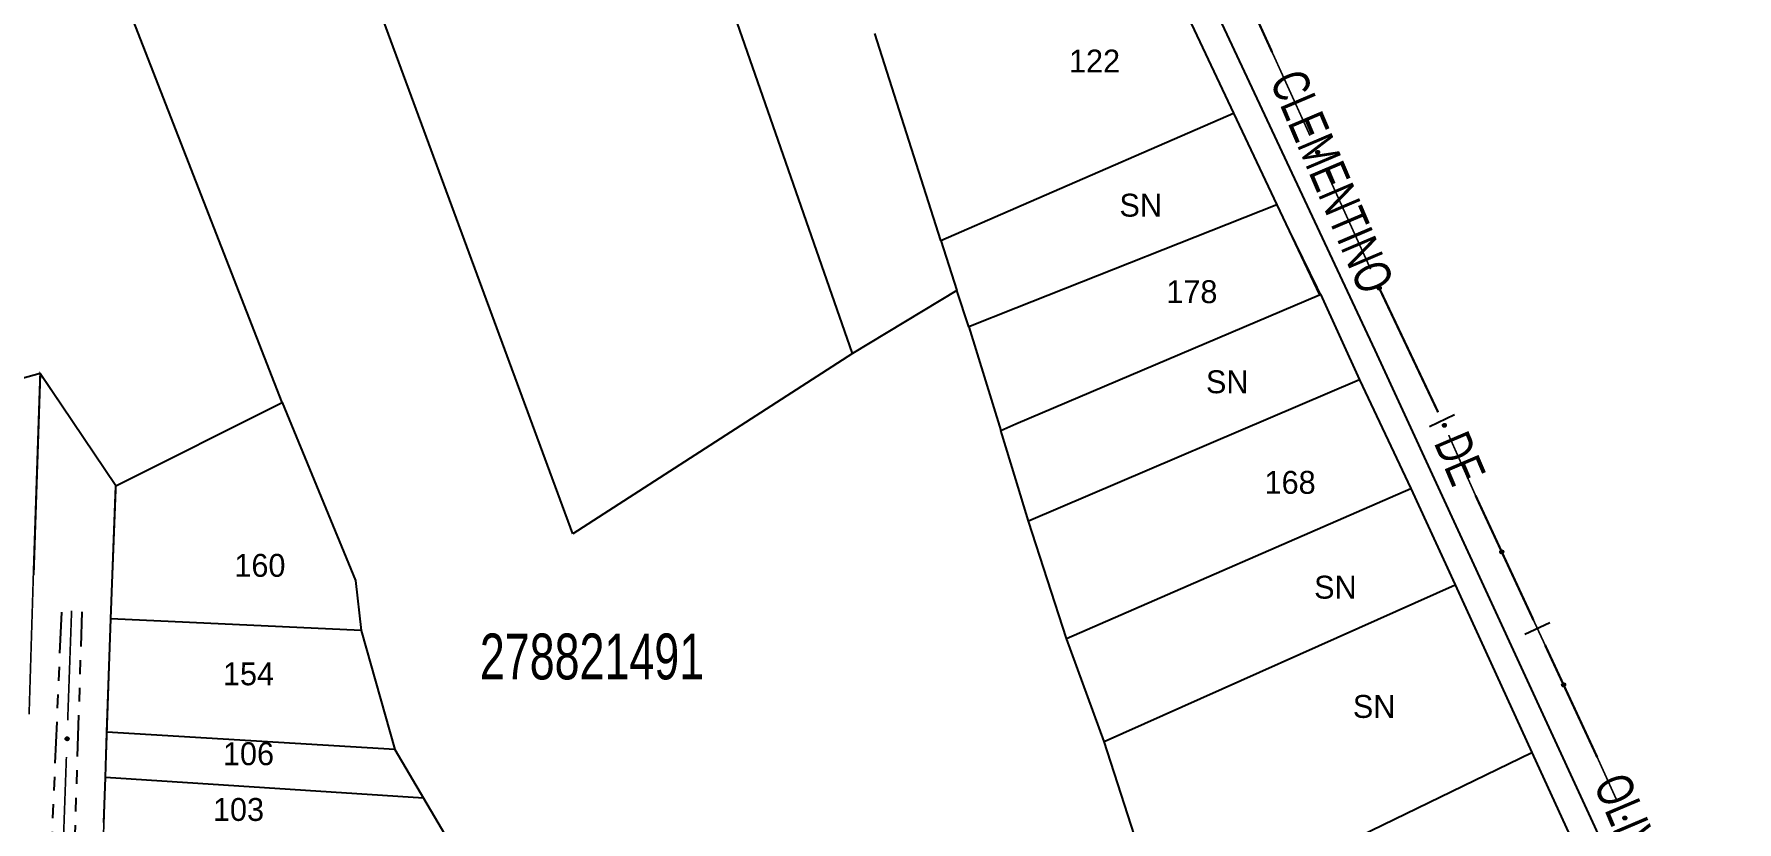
# Model space of a CAD drawing. Extents: x 203555 to 204724, y 4873703 to 4874787.
# Drawn here: x 204530.3 to 204716.1, y 4874535.2 to 4874621.2 of the extents above; entities that cross this region are included whole.
import ezdxf
from ezdxf.enums import TextEntityAlignment as Align

# ---------------------------------------------------------------- set-up
doc = ezdxf.new("R2010")
doc.units = 0
doc.header["$LTSCALE"] = 1.5
doc.header["$MEASUREMENT"] = 0
doc.linetypes.add('TRACO_25', pattern=[8, 3, -1, 1, -1, 1, -1])
for name, color, linetype in [('CD_MALHA_LOTES', 7, 'CONTINUOUS'), ('CD_TXT_QUADRA', 7, 'CONTINUOUS'), ('LM-LIM-SETORES-BAIRROS', 250, 'CONTINUOUS'), ('RU-QUADRA', 210, 'CONTINUOUS'), ('SV-EIXO-RUA-N-PAV', 6, 'CONTINUOUS'), ('SV-EIXO-RUA-PAV', 20, 'CONTINUOUS'), ('SV-RUA-NAO-PAV', 7, 'CONTINUOUS'), ('SV-RUA-PAVIM', 7, 'CONTINUOUS'), ('SV-TXT-RUA-PAV', 7, 'CONTINUOUS'), ('Th_NmrPort', 1, 'CONTINUOUS')]:
    doc.layers.add(name, color=color, linetype=linetype)
doc.styles.add('ARIAL', font='ARIAL.SHX')

msp = doc.modelspace()

# ---------------------------------------------------------------- linework, layer by layer
at = {"layer": 'CD_MALHA_LOTES', "linetype": 'Continuous', "flags": 128}
for points in [[(204619.578952, 4874586.374418), (204574.575236, 4874715.543208)], [(204589.055451, 4874566.680472), (204538.643638, 4874703.389101)], [(204557.352884, 4874581.007519), (204511.818014, 4874697.797048)], [(204650.690312, 4874634.753882), (204661.148135, 4874612.586468)], [(204629.217815, 4874598.673872), (204622.016366, 4874621.296795)], [(204637.403599, 4874602.240561), (204661.148135, 4874612.586468)], [(204661.148135, 4874612.586468), (204665.867433, 4874602.582987)], [(204629.217815, 4874598.673872), (204637.403599, 4874602.240561)], [(204665.867433, 4874602.582987), (204637.403443, 4874591.314404)], [(204665.867433, 4874602.582987), (204670.500956, 4874592.761326)], [(204629.217815, 4874598.673872), (204630.949471, 4874593.23398)], [(204630.949471, 4874593.23398), (204619.578952, 4874586.374418)], [(204632.259267, 4874589.277881), (204630.949471, 4874593.23398)], [(204670.500956, 4874592.761326), (204670.633668, 4874592.817827)], [(204670.633668, 4874592.817827), (204674.87895, 4874583.481305)], [(204637.403443, 4874591.314404), (204632.259267, 4874589.277881)], [(204632.259267, 4874589.277881), (204635.762538, 4874577.971871)], [(204619.578952, 4874586.374418), (204589.055451, 4874566.680472)], [(204530.939584, 4874584.166057), (204494.028504, 4874573.915671)], [(204530.939584, 4874584.166057), (204530.20617, 4874562.178285)], [(204539.222854, 4874571.926968), (204530.939584, 4874584.166057)], [(204674.87895, 4874583.481305), (204638.78671, 4874568.073428)], [(204674.87895, 4874583.481305), (204680.477369, 4874571.614353)], [(204539.222854, 4874571.926968), (204557.352884, 4874581.007519)], [(204557.352884, 4874581.007519), (204565.360731, 4874561.594266)], [(204635.762538, 4874577.971871), (204637.403261, 4874578.670389)], [(204637.403174, 4874572.60189), (204635.762538, 4874577.971871)], [(204538.653353, 4874557.421012), (204539.222854, 4874571.926968)], [(204638.78671, 4874568.073428), (204637.403174, 4874572.60189)], [(204642.910777, 4874555.242999), (204680.477369, 4874571.614353)], [(204680.477369, 4874571.614353), (204685.311656, 4874561.101478)], [(204642.910777, 4874555.242999), (204638.78671, 4874568.073428)], [(204565.360731, 4874561.594266), (204565.967181, 4874556.127317)], [(204647.034843, 4874544.016374), (204685.311656, 4874561.101478)], [(204685.311656, 4874561.101478), (204693.673984, 4874542.825041)], [(204538.235279, 4874545.025888), (204538.653353, 4874557.421012)], [(204565.967181, 4874556.127317), (204538.653353, 4874557.421012)], [(204565.967181, 4874556.127317), (204569.630068, 4874543.131739)], [(204647.034843, 4874544.016374), (204642.910777, 4874555.242999)], [(204538.068953, 4874540.094617), (204538.235279, 4874545.025888)], [(204569.630068, 4874543.131739), (204538.235279, 4874545.025888)], [(204653.679173, 4874523.396041), (204647.034843, 4874544.016374)], [(204569.630068, 4874543.131739), (204572.769175, 4874537.829598)], [(204653.679173, 4874523.396041), (204693.673984, 4874542.825041)], [(204693.673984, 4874542.825041), (204697.847877, 4874533.683171)], [(204537.902626, 4874535.163346), (204538.068953, 4874540.094617)], [(204572.769175, 4874537.829598), (204538.068953, 4874540.094617)], [(204572.769175, 4874537.829598), (204575.908282, 4874532.527457)]]:
    msp.add_lwpolyline(points, dxfattribs=at)
at = {"layer": 'CD_MALHA_LOTES', "linetype": 'Continuous'}
msp.add_lwpolyline([(204637.403261, 4874578.670389), (204670.500956, 4874592.761326)], dxfattribs=at)
at = {"layer": 'LM-LIM-SETORES-BAIRROS', "const_width": 0.25}
for points in [[(204659.123655, 4874632.886814), (204665.349989, 4874619.240102)], [(204677.029648, 4874593.50119), (204683.456949, 4874579.947969)], [(204687.533885, 4874570.870739), (204693.857035, 4874557.268615)], [(204695.121664, 4874554.54819), (204700.601727, 4874542.759683)], [(204700.601727, 4874542.759683), (204700.818654, 4874542.293038)]]:
    msp.add_lwpolyline(points, dxfattribs=at)
at = {"layer": 'LM-LIM-SETORES-BAIRROS'}
for points in [[(204682.530113, 4874578.401691), (204685.240758, 4874579.687151)], [(204692.918365, 4874555.729492), (204695.63879, 4874556.994122)]]:
    msp.add_lwpolyline(points, dxfattribs=at)
at = {"layer": 'RU-QUADRA', "linetype": 'Continuous', "const_width": 0.18, "flags": 128}
for points in [[(204697.89833, 4874533.706208), (204693.673984, 4874542.825041), (204685.311656, 4874561.101478), (204680.477369, 4874571.614353), (204674.87895, 4874583.481305), (204670.633668, 4874592.817827), (204665.985368, 4874602.333002), (204661.128362, 4874612.628381), (204650.690312, 4874634.753882)], [(204529.743436, 4874546.995926), (204530.20617, 4874562.178285), (204530.939584, 4874584.166057), (204539.222854, 4874571.926968), (204538.653353, 4874557.421012), (204538.235279, 4874545.025888), (204538.068953, 4874540.094617), (204537.902626, 4874535.163346), (204537.66308, 4874528.061222)]]:
    msp.add_lwpolyline(points, dxfattribs=at)
at = {"layer": 'SV-EIXO-RUA-N-PAV', "const_width": 0.18}
for points in [[(204534.38038, 4874558.309202), (204533.953604, 4874546.316793)], [(204533.811345, 4874542.319324), (204533.491263, 4874533.325017)]]:
    msp.add_lwpolyline(points, dxfattribs=at)
at = {"layer": 'SV-EIXO-RUA-N-PAV'}
msp.add_lwpolyline([(204533.997595, 4874544.457733), (204534.03143, 4874544.422417), (204534.053289, 4874544.385146), (204534.062572, 4874544.348813), (204534.062404, 4874544.314567), (204534.058286, 4874544.279552), (204534.046346, 4874544.245165), (204534.024639, 4874544.209934), (204533.989451, 4874544.175744), (204533.949799, 4874544.155862), (204533.914665, 4874544.144854), (204533.878946, 4874544.142974), (204533.844997, 4874544.147544), (204533.809687, 4874544.161128), (204533.7742, 4874544.183474), (204533.740677, 4874544.21969), (204533.719498, 4874544.256376), (204533.711441, 4874544.291755), (204533.709778, 4874544.327677), (204533.71441, 4874544.363375), (204533.726326, 4874544.397062), (204533.748889, 4874544.432752), (204533.785072, 4874544.465366), (204533.821421, 4874544.486907), (204533.856678, 4874544.495459), (204533.89208, 4874544.4963), (204533.92725, 4874544.492597), (204533.962317, 4874544.482033), (204533.997595, 4874544.457733)], close=True, dxfattribs=at)
for points in [[(204533.71441, 4874544.363375), (204533.719498, 4874544.256376)], [(204533.720849, 4874544.375859), (204533.729826, 4874544.244462)], [(204533.726326, 4874544.397062), (204533.740677, 4874544.21969)], [(204533.739789, 4874544.409319), (204533.75725, 4874544.209351)], [(204533.748889, 4874544.432752), (204533.7742, 4874544.183474)], [(204533.768373, 4874544.445167), (204533.791541, 4874544.175362)], [(204533.785072, 4874544.465366), (204533.809687, 4874544.161128)], [(204533.802168, 4874544.474003), (204533.826462, 4874544.1591)], [(204533.821421, 4874544.486907), (204533.844997, 4874544.147544)], [(204533.838157, 4874544.487742), (204533.861577, 4874544.148293)], [(204533.856678, 4874544.495459), (204533.878946, 4874544.142974)], [(204533.873855, 4874544.493298), (204533.894257, 4874544.145764)], [(204533.89208, 4874544.4963), (204533.914665, 4874544.144854)], [(204533.910625, 4874544.490624), (204533.934191, 4874544.155266)], [(204533.92725, 4874544.492597), (204533.949799, 4874544.155862)], [(204533.944474, 4874544.482593), (204533.970228, 4874544.170368)], [(204533.962317, 4874544.482033), (204533.989451, 4874544.175744)], [(204533.978129, 4874544.469107), (204534.00529, 4874544.196428)], [(204533.997595, 4874544.457733), (204534.024639, 4874544.209934)], [(204534.015244, 4874544.437747), (204534.035335, 4874544.234955)], [(204534.03143, 4874544.422417), (204534.046346, 4874544.245165)], [(204534.043982, 4874544.401225), (204534.051645, 4874544.27124)], [(204534.053289, 4874544.385146), (204534.058286, 4874544.279552)]]:
    msp.add_lwpolyline(points, dxfattribs=at)
at = {"layer": 'SV-EIXO-RUA-PAV', "const_width": 0.18}
for points in [[(204664.521881, 4874621.053955), (204665.351991, 4874619.234362)], [(204665.351991, 4874619.234362), (204665.623559, 4874618.639088)], [(204665.623559, 4874618.639088), (204669.485163, 4874610.128493)], [(204671.137945, 4874606.485923), (204676.096292, 4874595.558215)], [(204677.775698, 4874591.927998), (204682.917538, 4874581.085421)], [(204684.605614, 4874577.459347), (204687.448584, 4874571.062667)], [(204687.448584, 4874571.062667), (204687.533885, 4874570.870739)], [(204687.533885, 4874570.870739), (204689.553065, 4874566.527154)], [(204691.239238, 4874562.899921), (204696.297758, 4874552.018222)], [(204697.983931, 4874548.390989), (204700.513191, 4874542.950139)], [(204700.513191, 4874542.950139), (204700.818654, 4874542.293038)], [(204700.818654, 4874542.293038), (204702.995705, 4874537.487836)]]:
    msp.add_lwpolyline(points, dxfattribs=at)
at = {"layer": 'SV-EIXO-RUA-PAV'}
for points in [[(204670.35243, 4874608.483534), (204670.398452, 4874608.466981), (204670.434621, 4874608.443344), (204670.459113, 4874608.414946), (204670.474213, 4874608.384209), (204670.486119, 4874608.351023), (204670.490741, 4874608.314917), (204670.486995, 4874608.273706), (204670.470714, 4874608.227423), (204670.444064, 4874608.191963), (204670.417508, 4874608.166461), (204670.386364, 4874608.148871), (204670.353932, 4874608.137845), (204670.316267, 4874608.134284), (204670.274542, 4874608.138489), (204670.228398, 4874608.155986), (204670.193098, 4874608.179403), (204670.17013, 4874608.207492), (204670.152643, 4874608.238915), (204670.140894, 4874608.27294), (204670.136561, 4874608.30841), (204670.140871, 4874608.350413), (204670.158744, 4874608.395728), (204670.181697, 4874608.431202), (204670.209457, 4874608.454559), (204670.24078, 4874608.471078), (204670.27392, 4874608.483424), (204670.310022, 4874608.489582), (204670.35243, 4874608.483534)], [(204677.067546, 4874593.67818), (204677.11384, 4874593.662405), (204677.150403, 4874593.639381), (204677.17537, 4874593.6114), (204677.190986, 4874593.580922), (204677.20345, 4874593.547941), (204677.20868, 4874593.511918), (204677.205628, 4874593.47065), (204677.19013, 4874593.424099), (204677.164082, 4874593.388195), (204677.13796, 4874593.36225), (204677.107116, 4874593.344136), (204677.074874, 4874593.332565), (204677.037275, 4874593.32837), (204676.995484, 4874593.331871), (204676.949053, 4874593.348588), (204676.913363, 4874593.371406), (204676.889924, 4874593.399104), (204676.871911, 4874593.430228), (204676.85959, 4874593.464051), (204676.85466, 4874593.499442), (204676.85826, 4874593.541512), (204676.875367, 4874593.587122), (204676.897719, 4874593.622978), (204676.925081, 4874593.646799), (204676.956122, 4874593.663844), (204676.989049, 4874593.676747), (204677.025042, 4874593.683512), (204677.067546, 4874593.67818)], [(204684.177694, 4874578.693211), (204684.223586, 4874578.676302), (204684.259571, 4874578.652386), (204684.283843, 4874578.6238), (204684.298705, 4874578.592946), (204684.310354, 4874578.559669), (204684.314696, 4874578.523528), (204684.310631, 4874578.482348), (204684.293992, 4874578.436192), (204684.26707, 4874578.400939), (204684.240317, 4874578.375644), (204684.209037, 4874578.358295), (204684.176521, 4874578.34752), (204684.13883, 4874578.344251), (204684.097138, 4874578.348778), (204684.051132, 4874578.366632), (204684.016014, 4874578.390321), (204683.993263, 4874578.418587), (204683.976021, 4874578.450144), (204683.964535, 4874578.48426), (204683.960477, 4874578.519761), (204683.965111, 4874578.561731), (204683.983334, 4874578.606905), (204684.006561, 4874578.642201), (204684.0345, 4874578.665343), (204684.065951, 4874578.681619), (204684.099185, 4874578.693708), (204684.135333, 4874578.699586), (204684.177694, 4874578.693211)], [(204690.435406, 4874564.890232), (204690.481578, 4874564.874103), (204690.517962, 4874564.850799), (204690.542714, 4874564.822627), (204690.558096, 4874564.79203), (204690.570307, 4874564.758955), (204690.57526, 4874564.722892), (204690.571892, 4874564.681649), (204690.556037, 4874564.635218), (204690.529714, 4874564.599515), (204690.503394, 4874564.573771), (204690.472412, 4874564.555895), (204690.440083, 4874564.544571), (204690.402453, 4874564.540664), (204690.36069, 4874564.544486), (204690.314388, 4874564.561558), (204690.278875, 4874564.58465), (204690.255649, 4874564.612527), (204690.237875, 4874564.643788), (204690.225813, 4874564.677704), (204690.221155, 4874564.713132), (204690.225078, 4874564.755174), (204690.242534, 4874564.80065), (204690.265161, 4874564.836334), (204690.292705, 4874564.859945), (204690.323875, 4874564.876751), (204690.3569, 4874564.889401), (204690.392944, 4874564.89589), (204690.435406, 4874564.890232)], [(204697.180099, 4874550.3813), (204697.226271, 4874550.36517), (204697.262655, 4874550.341866), (204697.287407, 4874550.313695), (204697.302789, 4874550.283098), (204697.314999, 4874550.250022), (204697.319953, 4874550.21396), (204697.316585, 4874550.172717), (204697.30073, 4874550.126286), (204697.274407, 4874550.090583), (204697.248087, 4874550.064838), (204697.217105, 4874550.046962), (204697.184776, 4874550.035639), (204697.147146, 4874550.031732), (204697.105383, 4874550.035553), (204697.059081, 4874550.052626), (204697.023567, 4874550.075717), (204697.000342, 4874550.103595), (204696.982567, 4874550.134855), (204696.970506, 4874550.168772), (204696.965848, 4874550.2042), (204696.969771, 4874550.246241), (204696.987227, 4874550.291718), (204697.009854, 4874550.327401), (204697.037397, 4874550.351013), (204697.068568, 4874550.367819), (204697.101593, 4874550.380469), (204697.137637, 4874550.386958), (204697.180099, 4874550.3813)], [(204703.862044, 4874535.842389), (204703.908057, 4874535.82581), (204703.944213, 4874535.802152), (204703.968689, 4874535.773741), (204703.983771, 4874535.742995), (204703.995659, 4874535.709802), (204704.000261, 4874535.673693), (204703.996491, 4874535.632485), (204703.980184, 4874535.586211), (204703.953514, 4874535.550766), (204703.926944, 4874535.525279), (204703.89579, 4874535.507706), (204703.863351, 4874535.496699), (204703.825685, 4874535.493159), (204703.783961, 4874535.497387), (204703.737828, 4874535.514911), (204703.702541, 4874535.538347), (204703.679588, 4874535.566449), (204703.66212, 4874535.597882), (204703.65039, 4874535.631914), (204703.646077, 4874535.667386), (204703.65041, 4874535.709387), (204703.668309, 4874535.754692), (204703.691282, 4874535.790153), (204703.719055, 4874535.813494), (204703.750388, 4874535.829996), (204703.783534, 4874535.842323), (204703.81964, 4874535.84846), (204703.862044, 4874535.842389)]]:
    msp.add_lwpolyline(points, close=True, dxfattribs=at)
for points in [[(204670.136561, 4874608.30841), (204670.228398, 4874608.155986)], [(204670.140871, 4874608.350413), (204670.274542, 4874608.138489)], [(204670.140894, 4874608.27294), (204670.193098, 4874608.179403)], [(204670.1411, 4874608.286985), (204670.207652, 4874608.173335)], [(204670.143158, 4874608.32538), (204670.247842, 4874608.15411)], [(204670.152787, 4874608.370206), (204670.293681, 4874608.138947)], [(204670.158744, 4874608.395728), (204670.316267, 4874608.134284)], [(204670.170205, 4874608.411075), (204670.33219, 4874608.139938)], [(204670.181697, 4874608.431202), (204670.353932, 4874608.137845)], [(204670.196311, 4874608.439402), (204670.368444, 4874608.145899)], [(204670.209457, 4874608.454559), (204670.386364, 4874608.148871)], [(204670.225799, 4874608.460275), (204670.39883, 4874608.158188)], [(204670.24078, 4874608.471078), (204670.417508, 4874608.166461)], [(204670.259913, 4874608.474255), (204670.430355, 4874608.184479)], [(204670.27392, 4874608.483424), (204670.444064, 4874608.191963)], [(204670.293797, 4874608.482137), (204670.455896, 4874608.214049)], [(204670.310022, 4874608.489582), (204670.470714, 4874608.227423)], [(204670.329936, 4874608.485049), (204670.475685, 4874608.252997)], [(204670.35243, 4874608.483534), (204670.486995, 4874608.273706)], [(204670.377132, 4874608.473499), (204670.485429, 4874608.300872)], [(204670.398452, 4874608.466981), (204670.490741, 4874608.314917)], [(204670.419128, 4874608.453596), (204670.483874, 4874608.340624)], [(204670.434621, 4874608.443344), (204670.486119, 4874608.351023)], [(204676.85466, 4874593.499442), (204676.949053, 4874593.348588)], [(204676.85826, 4874593.541512), (204676.995484, 4874593.331871)], [(204676.859559, 4874593.478097), (204676.928017, 4874593.365584)], [(204676.85959, 4874593.464051), (204676.913363, 4874593.371406)], [(204676.860969, 4874593.516521), (204676.968525, 4874593.34704)], [(204676.869841, 4874593.561503), (204677.014613, 4874593.332652)], [(204676.875367, 4874593.587122), (204677.037275, 4874593.32837)], [(204676.886568, 4874593.602659), (204677.0531, 4874593.334291)], [(204676.897719, 4874593.622978), (204677.074874, 4874593.332565)], [(204676.912192, 4874593.631423), (204677.089249, 4874593.340863)], [(204676.925081, 4874593.646799), (204677.107116, 4874593.344136)], [(204676.941325, 4874593.652789), (204677.119423, 4874593.353662)], [(204676.956122, 4874593.663844), (204677.13796, 4874593.36225)], [(204676.975198, 4874593.667343), (204677.1505, 4874593.380481)], [(204676.989049, 4874593.676747), (204677.164082, 4874593.388195)], [(204677.008944, 4874593.675795), (204677.17554, 4874593.410478)], [(204677.025042, 4874593.683512), (204677.19013, 4874593.424099)], [(204677.045029, 4874593.679316), (204677.194669, 4874593.449753)], [(204677.067546, 4874593.67818), (204677.205628, 4874593.47065)], [(204677.092414, 4874593.668563), (204677.203604, 4874593.497786)], [(204677.11384, 4874593.662405), (204677.20868, 4874593.511918)], [(204677.134739, 4874593.64937), (204677.20138, 4874593.537506)], [(204677.150403, 4874593.639381), (204677.20345, 4874593.547941)], [(204683.960477, 4874578.519761), (204684.051132, 4874578.366632)], [(204683.964535, 4874578.48426), (204684.016014, 4874578.390321)], [(204683.964849, 4874578.498303), (204684.03052, 4874578.384141)], [(204683.965111, 4874578.561731), (204684.097138, 4874578.348778)], [(204683.967204, 4874578.53668), (204684.07056, 4874578.364606)], [(204683.97718, 4874578.581431), (204684.11628, 4874578.349088)], [(204683.983334, 4874578.606905), (204684.13883, 4874578.344251)], [(204683.994914, 4874578.622163), (204684.154796, 4874578.349781)], [(204684.006561, 4874578.642201), (204684.176521, 4874578.34752)], [(204684.021237, 4874578.650288), (204684.191095, 4874578.355462)], [(204684.0345, 4874578.665343), (204684.209037, 4874578.358295)], [(204684.050886, 4874578.670931), (204684.221575, 4874578.367515)], [(204684.065951, 4874578.681619), (204684.240317, 4874578.375644)], [(204684.085107, 4874578.684647), (204684.253302, 4874578.393562)], [(204684.099185, 4874578.693708), (204684.26707, 4874578.400939)], [(204684.119051, 4874578.692268), (204684.279072, 4874578.422934)], [(204684.135333, 4874578.699586), (204684.293992, 4874578.436192)], [(204684.155212, 4874578.6949), (204684.299161, 4874578.461727)], [(204684.177694, 4874578.693211), (204684.310631, 4874578.482348)], [(204684.202317, 4874578.682985), (204684.309275, 4874578.509525)], [(204684.223586, 4874578.676302), (204684.314696, 4874578.523528)], [(204684.244158, 4874578.662757), (204684.308028, 4874578.549288)], [(204684.259571, 4874578.652386), (204684.310354, 4874578.559669)], [(204690.221155, 4874564.713132), (204690.314388, 4874564.561558)], [(204690.225078, 4874564.755174), (204690.36069, 4874564.544486)], [(204690.225813, 4874564.677704), (204690.278875, 4874564.58465)], [(204690.22589, 4874564.69175), (204690.293483, 4874564.578716)], [(204690.227595, 4874564.730162), (204690.333848, 4874564.559861)], [(204690.236812, 4874564.775075), (204690.379824, 4874564.54512)], [(204690.242534, 4874564.80065), (204690.402453, 4874564.540664)], [(204690.253854, 4874564.816102), (204690.418323, 4874564.546464)], [(204690.265161, 4874564.836334), (204690.440083, 4874564.544571)], [(204690.279698, 4874564.844668), (204690.454521, 4874564.552758)], [(204690.292705, 4874564.859945), (204690.472412, 4874564.555895)], [(204690.308994, 4874564.86581), (204690.484792, 4874564.565326)], [(204690.323875, 4874564.876751), (204690.503394, 4874564.573771)], [(204690.342978, 4874564.880103), (204690.516074, 4874564.591906)], [(204690.3569, 4874564.889401), (204690.529714, 4874564.599515)], [(204690.376788, 4874564.888297), (204690.541343, 4874564.621709)], [(204690.392944, 4874564.89589), (204690.556037, 4874564.635218)], [(204690.412898, 4874564.891541), (204690.560773, 4874564.660837)], [(204690.435406, 4874564.890232), (204690.571892, 4874564.681649)], [(204690.460199, 4874564.880424), (204690.570077, 4874564.708799)], [(204690.481578, 4874564.874103), (204690.57526, 4874564.722892)], [(204690.502376, 4874564.860908), (204690.568157, 4874564.748535)], [(204690.517962, 4874564.850799), (204690.570307, 4874564.758955)], [(204696.965848, 4874550.2042), (204697.059081, 4874550.052626)], [(204696.969771, 4874550.246241), (204697.105383, 4874550.035553)], [(204696.970506, 4874550.168772), (204697.023567, 4874550.075717)], [(204696.970583, 4874550.182818), (204697.038176, 4874550.069784)], [(204696.972288, 4874550.22123), (204697.078541, 4874550.050929)], [(204696.981505, 4874550.266143), (204697.124517, 4874550.036188)], [(204696.987227, 4874550.291718), (204697.147146, 4874550.031732)], [(204696.998547, 4874550.307169), (204697.163016, 4874550.037532)], [(204697.009854, 4874550.327401), (204697.184776, 4874550.035639)], [(204697.024391, 4874550.335736), (204697.199213, 4874550.043826)], [(204697.037397, 4874550.351013), (204697.217105, 4874550.046962)], [(204697.053686, 4874550.356878), (204697.229485, 4874550.056393)], [(204697.068568, 4874550.367819), (204697.248087, 4874550.064838)], [(204697.08767, 4874550.371171), (204697.260767, 4874550.082973)], [(204697.101593, 4874550.380469), (204697.274407, 4874550.090583)], [(204697.12148, 4874550.379364), (204697.286036, 4874550.112777)], [(204697.137637, 4874550.386958), (204697.30073, 4874550.126286)], [(204697.157591, 4874550.382608), (204697.305466, 4874550.151904)], [(204697.180099, 4874550.3813), (204697.316585, 4874550.172717)], [(204697.204892, 4874550.371492), (204697.314769, 4874550.199867)], [(204697.226271, 4874550.36517), (204697.319953, 4874550.21396)], [(204697.247069, 4874550.351975), (204697.31285, 4874550.239603)], [(204697.262655, 4874550.341866), (204697.314999, 4874550.250022)], [(204703.646077, 4874535.667386), (204703.737828, 4874535.514911)], [(204703.65039, 4874535.631914), (204703.702541, 4874535.538347)], [(204703.65041, 4874535.709387), (204703.783961, 4874535.497387)], [(204703.650603, 4874535.645959), (204703.717091, 4874535.532271)], [(204703.652683, 4874535.684352), (204703.75727, 4874535.513024)], [(204703.662337, 4874535.729173), (204703.803101, 4874535.497835)], [(204703.668309, 4874535.754692), (204703.825685, 4874535.493159)], [(204703.679779, 4874535.770032), (204703.841611, 4874535.498804)], [(204703.691282, 4874535.790153), (204703.863351, 4874535.496699)], [(204703.7059, 4874535.798345), (204703.877868, 4874535.504744)], [(204703.719055, 4874535.813494), (204703.89579, 4874535.507706)], [(204703.7354, 4874535.819201), (204703.908261, 4874535.517016)], [(204703.750388, 4874535.829996), (204703.926944, 4874535.525279)], [(204703.769522, 4874535.833162), (204703.9398, 4874535.54329)], [(204703.783534, 4874535.842323), (204703.953514, 4874535.550766)], [(204703.80341, 4874535.841025), (204703.965359, 4874535.572846)], [(204703.81964, 4874535.84846), (204703.980184, 4874535.586211)], [(204703.839551, 4874535.843917), (204703.985169, 4874535.611782)], [(204703.862044, 4874535.842389), (204703.996491, 4874535.632485)], [(204703.886741, 4874535.83234), (204703.99494, 4874535.659652)], [(204703.908057, 4874535.82581), (204704.000261, 4874535.673693)], [(204703.928726, 4874535.812413), (204703.993408, 4874535.699404)], [(204703.944213, 4874535.802152), (204703.995659, 4874535.709802)]]:
    msp.add_lwpolyline(points, dxfattribs=at)
at = {"layer": 'SV-RUA-NAO-PAV', "linetype": 'TRACO_25'}
for points in [[(204533.268382, 4874558.147799, 3.804715), (204530.056171, 4874482.627154, 5.959681), (204529.024417, 4874452.122737, 6.87616)], [(204532.10463, 4874452.122698, 6.306457), (204532.743788, 4874470.420969, 6.306457), (204535.535382, 4874558.1767, 3.804715)]]:
    msp.add_polyline3d(points, dxfattribs=at)
at = {"layer": 'SV-RUA-PAVIM', "linetype": 'Continuous'}
msp.add_polyline3d([(204637.404576, 4874670.313995, 4.324879), (204676.552833, 4874586.716631, 5.167049), (204714.954792, 4874503.428669, 7.198166), (204716.055105, 4874499.693566, 7.222936), (204715.709053, 4874495.840751, 7.247706), (204702.726511, 4874467.807286, 7.79264), (204695.268576, 4874452.120432, 9.080665)], dxfattribs=at)

# ---------------------------------------------------------------- texts
at = {"layer": 'CD_TXT_QUADRA', "style": 'ARIAL', "width": 0.7}
msp.add_text('278821491', height=5, dxfattribs=at).set_placement((204578.915703, 4874550.797735))
at = {"layer": 'SV-TXT-RUA-PAV', "style": 'ARIAL', "width": 0.7}
for s, p in [('CLEMENTINO', (204665.045623, 4874616.153811)), ('DE', (204682.949247, 4874576.628118)), ('OLIVEIRA', (204700.370851, 4874539.374808))]:
    msp.add_text(s, height=4, rotation=293, dxfattribs=at).set_placement(p)
at = {"layer": 'Th_NmrPort', "color": 1}
for s, p in [('122', (204643.184553, 4874618.274312)), ('SN', (204648.690089, 4874602.54421)), ('178', (204653.802372, 4874593.106148)), ('SN', (204658.12815, 4874583.274834)), ('168', (204664.520426, 4874572.300245)), ('160', (204552.132035, 4874563.24127)), ('SN', (204669.925727, 4874560.859438)), ('154', (204550.886294, 4874551.40673)), ('SN', (204674.151272, 4874547.845621)), ('106', (204550.886294, 4874542.686543)), ('103', (204549.79707, 4874536.60387))]:
    msp.add_text(s, height=2.5, dxfattribs=at).set_placement(p, align=Align.MIDDLE_LEFT)

doc.saveas('drawing.dxf')
